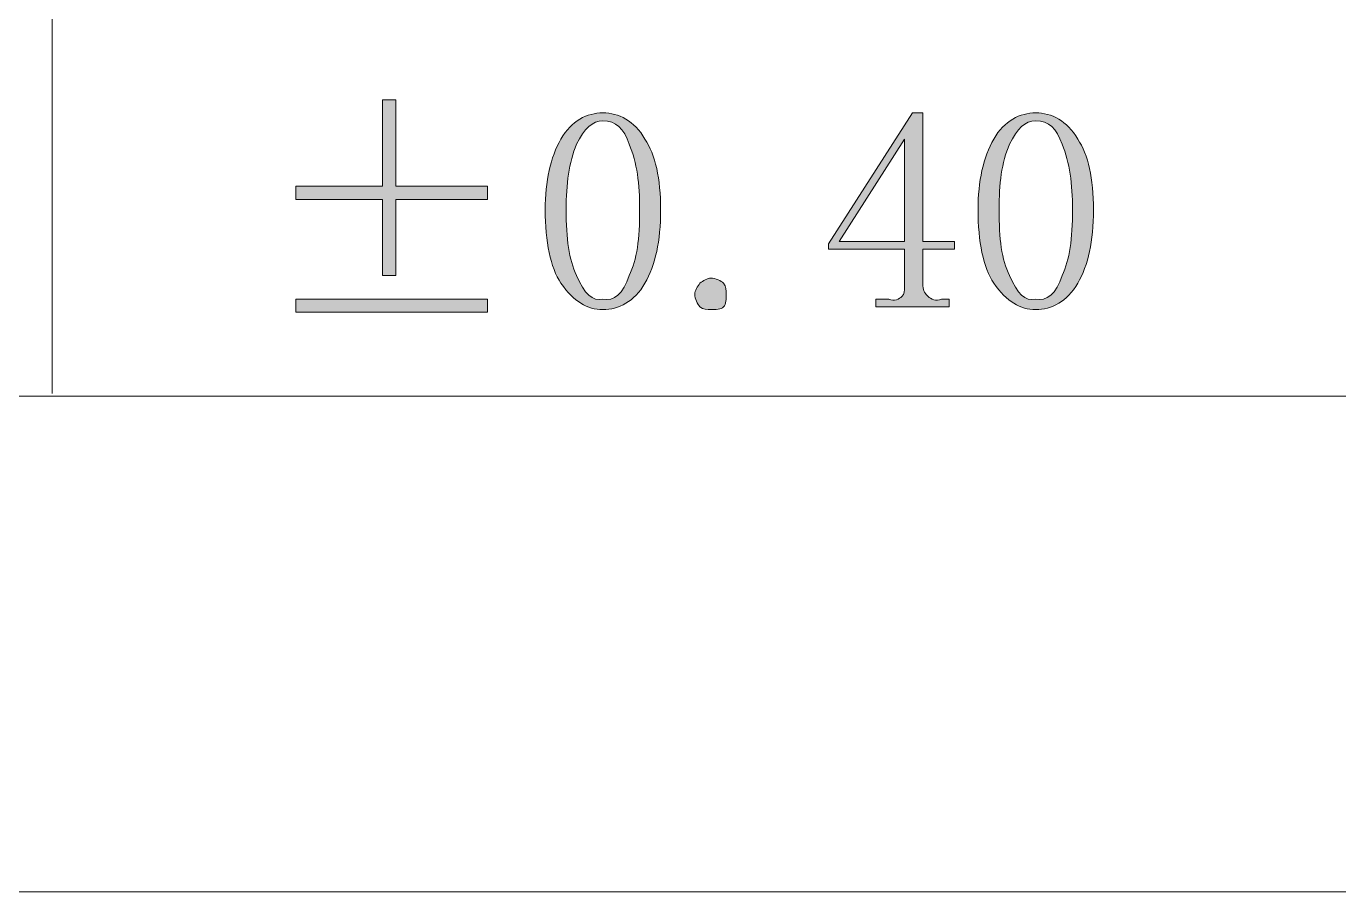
# Model space of a CAD drawing. Header units: millimetres. Extents: x 0 to 297, y 0 to 208.
# Drawn here: x 151.92 to 161.51, y 0.1 to 6.42 of the extents above; entities that cross this region are included whole.
import ezdxf

# ---------------------------------------------------------------- set-up
doc = ezdxf.new("R2010")
doc.units = ezdxf.units.MM

msp = doc.modelspace()

# ---------------------------------------------------------------- hatches: boundary and pattern name
h = msp.add_hatch(color=7)
edge = h.paths.add_edge_path(flags=0)
edge.add_spline(control_points=[(153.888722, 4.42766), (153.888722, 4.42766), (155.287839, 4.42766), (155.287839, 4.42766), (155.287839, 4.42766), (155.287839, 4.331704), (155.287839, 4.331704), (155.287839, 4.331704), (153.888722, 4.331704), (153.888722, 4.331704), (153.888722, 4.331704), (153.888722, 4.42766), (153.888722, 4.42766), (153.888722, 4.42766), (153.888722, 4.42766), (153.888722, 4.42766)], knot_values=[0, 0, 0, 0, 1, 1, 1, 2, 2, 2, 3, 3, 3, 4, 4, 4, 5, 5, 5, 5], degree=3, periodic=1)
edge = h.paths.add_edge_path(flags=0)
edge.add_spline(control_points=[(154.521253, 5.884279), (154.521253, 5.884279), (154.617208, 5.884279), (154.617208, 5.884279), (154.617208, 5.884279), (154.617208, 5.251749), (154.617208, 5.251749), (154.617208, 5.251749), (155.287839, 5.251749), (155.287839, 5.251749), (155.287839, 5.251749), (155.287839, 5.155793), (155.287839, 5.155793), (155.287839, 5.155793), (154.617208, 5.155793), (154.617208, 5.155793), (154.617208, 5.155793), (154.617208, 4.600168), (154.617208, 4.600168), (154.617208, 4.600168), (154.521253, 4.600168), (154.521253, 4.600168), (154.521253, 4.600168), (154.521253, 5.155793), (154.521253, 5.155793), (154.521253, 5.155793), (153.888722, 5.155793), (153.888722, 5.155793), (153.888722, 5.155793), (153.888722, 5.251749), (153.888722, 5.251749), (153.888722, 5.251749), (154.521253, 5.251749), (154.521253, 5.251749), (154.521253, 5.251749), (154.521253, 5.884279), (154.521253, 5.884279), (154.521253, 5.884279), (154.521253, 5.884279), (154.521253, 5.884279)], knot_values=[0, 0, 0, 0, 1, 1, 1, 2, 2, 2, 3, 3, 3, 4, 4, 4, 5, 5, 5, 6, 6, 6, 7, 7, 7, 8, 8, 8, 9, 9, 9, 10, 10, 10, 11, 11, 11, 12, 12, 12, 13, 13, 13, 13], degree=3, periodic=1)
h = msp.add_hatch(color=7)
edge = h.paths.add_edge_path(flags=0)
edge.add_spline(control_points=[(156.130978, 5.730821), (156.054425, 5.730821), (155.996922, 5.673318), (155.939419, 5.558313), (155.881917, 5.424257), (155.862867, 5.270799), (155.862867, 5.07924), (155.862867, 4.868279), (155.881917, 4.715174), (155.939419, 4.600168), (155.996922, 4.46576), (156.054425, 4.408257), (156.130978, 4.42766), (156.207883, 4.408257), (156.284436, 4.46576), (156.322889, 4.600168), (156.380392, 4.715174), (156.399442, 4.868279), (156.399442, 5.07924), (156.399442, 5.270799), (156.380392, 5.424257), (156.322889, 5.558313), (156.284436, 5.673318), (156.226933, 5.730821), (156.130978, 5.730821), (156.130978, 5.730821), (156.130978, 5.730821), (156.130978, 5.730821), (156.130978, 5.730821), (156.130978, 5.730821), (156.130978, 5.730821)], knot_values=[0, 0, 0, 0, 1, 1, 1, 2, 2, 2, 3, 3, 3, 4, 4, 4, 5, 5, 5, 6, 6, 6, 7, 7, 7, 8, 8, 8, 9, 9, 9, 10, 10, 10, 10], degree=3, periodic=1)
edge = h.paths.add_edge_path(flags=0)
edge.add_spline(control_points=[(156.130978, 4.350754), (156.015972, 4.350754), (155.920369, 4.408257), (155.824414, 4.542665), (155.747861, 4.657671), (155.709408, 4.849229), (155.709408, 5.07924), (155.709408, 5.289849), (155.747861, 5.462357), (155.824414, 5.596765), (155.900967, 5.730821), (156.015972, 5.788324), (156.130978, 5.788324), (156.245983, 5.788324), (156.360989, 5.730821), (156.437894, 5.596765), (156.514447, 5.48176), (156.5529, 5.309251), (156.5529, 5.07924), (156.5529, 4.849229), (156.514447, 4.676721), (156.437894, 4.542665), (156.360989, 4.408257), (156.245983, 4.350754), (156.130978, 4.350754), (156.130978, 4.350754), (156.130978, 4.350754), (156.130978, 4.350754), (156.130978, 4.350754), (156.130978, 4.350754), (156.130978, 4.350754)], knot_values=[0, 0, 0, 0, 1, 1, 1, 2, 2, 2, 3, 3, 3, 4, 4, 4, 5, 5, 5, 6, 6, 6, 7, 7, 7, 8, 8, 8, 9, 9, 9, 10, 10, 10, 10], degree=3, periodic=1)
edge = h.paths.add_edge_path(flags=0)
edge.add_spline(control_points=[(157.031972, 4.46576), (157.031972, 4.42766), (157.031972, 4.389207), (157.012922, 4.370157), (156.993519, 4.350754), (156.955419, 4.350754), (156.916967, 4.350754), (156.897917, 4.350754), (156.859464, 4.350754), (156.840414, 4.370157), (156.821011, 4.389207), (156.801961, 4.42766), (156.801961, 4.46576), (156.801961, 4.485163), (156.821011, 4.523263), (156.840414, 4.542665), (156.859464, 4.561715), (156.897917, 4.580765), (156.916967, 4.580765), (156.955419, 4.580765), (156.993519, 4.561715), (157.012922, 4.542665), (157.031972, 4.523263), (157.031972, 4.485163), (157.031972, 4.46576), (157.031972, 4.46576), (157.031972, 4.46576), (157.031972, 4.46576), (157.031972, 4.46576), (157.031972, 4.46576), (157.031972, 4.46576)], knot_values=[0, 0, 0, 0, 1, 1, 1, 2, 2, 2, 3, 3, 3, 4, 4, 4, 5, 5, 5, 6, 6, 6, 7, 7, 7, 8, 8, 8, 9, 9, 9, 10, 10, 10, 10], degree=3, periodic=1)
edge = h.paths.add_edge_path(flags=0)
edge.add_spline(control_points=[(158.469189, 4.523263), (158.469189, 4.485163), (158.488592, 4.46576), (158.507642, 4.44671), (158.526692, 4.42766), (158.565144, 4.408257), (158.603597, 4.42766), (158.603597, 4.42766), (158.6611, 4.42766), (158.6611, 4.42766), (158.6611, 4.42766), (158.6611, 4.370157), (158.6611, 4.370157), (158.6611, 4.370157), (158.124525, 4.370157), (158.124525, 4.370157), (158.124525, 4.370157), (158.124525, 4.42766), (158.124525, 4.42766), (158.124525, 4.42766), (158.220128, 4.42766), (158.220128, 4.42766), (158.258581, 4.408257), (158.296681, 4.42766), (158.316083, 4.44671), (158.335133, 4.46576), (158.335133, 4.485163), (158.335133, 4.523263), (158.335133, 4.523263), (158.335133, 4.791726), (158.335133, 4.791726), (158.335133, 4.791726), (157.779508, 4.791726), (157.779508, 4.791726), (157.779508, 4.791726), (157.779508, 4.830179), (157.779508, 4.830179), (157.779508, 4.830179), (158.392636, 5.788324), (158.392636, 5.788324), (158.392636, 5.788324), (158.469189, 5.788324), (158.469189, 5.788324), (158.469189, 5.788324), (158.469189, 4.849229), (158.469189, 4.849229), (158.469189, 4.849229), (158.6992, 4.849229), (158.6992, 4.849229), (158.6992, 4.849229), (158.6992, 4.791726), (158.6992, 4.791726), (158.6992, 4.791726), (158.469189, 4.791726), (158.469189, 4.791726), (158.469189, 4.791726), (158.469189, 4.523263), (158.469189, 4.523263), (158.469189, 4.523263), (158.469189, 4.523263), (158.469189, 4.523263)], knot_values=[0, 0, 0, 0, 1, 1, 1, 2, 2, 2, 3, 3, 3, 4, 4, 4, 5, 5, 5, 6, 6, 6, 7, 7, 7, 8, 8, 8, 9, 9, 9, 10, 10, 10, 11, 11, 11, 12, 12, 12, 13, 13, 13, 14, 14, 14, 15, 15, 15, 16, 16, 16, 17, 17, 17, 18, 18, 18, 19, 19, 19, 20, 20, 20, 20], degree=3, periodic=1)
edge = h.paths.add_edge_path(flags=0)
edge.add_spline(control_points=[(158.335133, 5.596765), (158.335133, 5.596765), (157.856061, 4.849229), (157.856061, 4.849229), (157.856061, 4.849229), (158.335133, 4.849229), (158.335133, 4.849229), (158.335133, 4.849229), (158.335133, 5.596765), (158.335133, 5.596765), (158.335133, 5.596765), (158.335133, 5.596765), (158.335133, 5.596765), (158.335133, 5.596765), (158.335133, 5.596765), (158.335133, 5.596765)], knot_values=[0, 0, 0, 0, 1, 1, 1, 2, 2, 2, 3, 3, 3, 4, 4, 4, 5, 5, 5, 5], degree=3, periodic=1)
edge = h.paths.add_edge_path(flags=0)
edge.add_spline(control_points=[(159.293278, 5.730821), (159.216725, 5.730821), (159.159222, 5.673318), (159.101719, 5.558313), (159.044217, 5.424257), (159.025167, 5.270799), (159.025167, 5.07924), (159.025167, 4.868279), (159.044217, 4.715174), (159.101719, 4.600168), (159.159222, 4.46576), (159.216725, 4.408257), (159.293278, 4.42766), (159.370183, 4.408257), (159.446736, 4.46576), (159.485189, 4.600168), (159.542692, 4.715174), (159.561742, 4.868279), (159.561742, 5.07924), (159.561742, 5.270799), (159.542692, 5.424257), (159.485189, 5.558313), (159.446736, 5.673318), (159.389233, 5.730821), (159.293278, 5.730821), (159.293278, 5.730821), (159.293278, 5.730821), (159.293278, 5.730821), (159.293278, 5.730821), (159.293278, 5.730821), (159.293278, 5.730821)], knot_values=[0, 0, 0, 0, 1, 1, 1, 2, 2, 2, 3, 3, 3, 4, 4, 4, 5, 5, 5, 6, 6, 6, 7, 7, 7, 8, 8, 8, 9, 9, 9, 10, 10, 10, 10], degree=3, periodic=1)
edge = h.paths.add_edge_path(flags=0)
edge.add_spline(control_points=[(159.293278, 4.350754), (159.178272, 4.350754), (159.082669, 4.408257), (158.986714, 4.542665), (158.910161, 4.657671), (158.871708, 4.849229), (158.871708, 5.07924), (158.871708, 5.289849), (158.910161, 5.462357), (158.986714, 5.596765), (159.063619, 5.730821), (159.178272, 5.788324), (159.293278, 5.788324), (159.408283, 5.788324), (159.523289, 5.730821), (159.600194, 5.596765), (159.676747, 5.48176), (159.7152, 5.309251), (159.7152, 5.07924), (159.7152, 4.849229), (159.676747, 4.676721), (159.600194, 4.542665), (159.523289, 4.408257), (159.408283, 4.350754), (159.293278, 4.350754), (159.293278, 4.350754), (159.293278, 4.350754), (159.293278, 4.350754), (159.293278, 4.350754), (159.293278, 4.350754), (159.293278, 4.350754)], knot_values=[0, 0, 0, 0, 1, 1, 1, 2, 2, 2, 3, 3, 3, 4, 4, 4, 5, 5, 5, 6, 6, 6, 7, 7, 7, 8, 8, 8, 9, 9, 9, 10, 10, 10, 10], degree=3, periodic=1)

# ---------------------------------------------------------------- linework, layer by layer
at = {"color": 7, "lineweight": 15}
for points in [[(152.106489, 26.870324), (152.106489, 3.737626)], [(3.784953, 3.718576), (293.163978, 3.718576)], [(132.557661, 3.718576), (161.497433, 3.718576)], [(0.162631, 0.096254), (296.7863, 0.096254)]]:
    msp.add_lwpolyline(points, dxfattribs=at)
at = {"color": 7, "lineweight": 0}
for points, knots in [([(154.521253, 5.884279), (154.521253, 5.884279), (154.617208, 5.884279), (154.617208, 5.884279), (154.617208, 5.884279), (154.617208, 5.251749), (154.617208, 5.251749), (154.617208, 5.251749), (155.287839, 5.251749), (155.287839, 5.251749), (155.287839, 5.251749), (155.287839, 5.155793), (155.287839, 5.155793), (155.287839, 5.155793), (154.617208, 5.155793), (154.617208, 5.155793), (154.617208, 5.155793), (154.617208, 4.600168), (154.617208, 4.600168), (154.617208, 4.600168), (154.521253, 4.600168), (154.521253, 4.600168), (154.521253, 4.600168), (154.521253, 5.155793), (154.521253, 5.155793), (154.521253, 5.155793), (153.888722, 5.155793), (153.888722, 5.155793), (153.888722, 5.155793), (153.888722, 5.251749), (153.888722, 5.251749), (153.888722, 5.251749), (154.521253, 5.251749), (154.521253, 5.251749), (154.521253, 5.251749), (154.521253, 5.884279), (154.521253, 5.884279), (154.521253, 5.884279), (154.521253, 5.884279), (154.521253, 5.884279)], [0, 0, 0, 0, 1, 1, 1, 2, 2, 2, 3, 3, 3, 4, 4, 4, 5, 5, 5, 6, 6, 6, 7, 7, 7, 8, 8, 8, 9, 9, 9, 10, 10, 10, 11, 11, 11, 12, 12, 12, 13, 13, 13, 13]), ([(156.130978, 4.350754), (156.015972, 4.350754), (155.920369, 4.408257), (155.824414, 4.542665), (155.747861, 4.657671), (155.709408, 4.849229), (155.709408, 5.07924), (155.709408, 5.289849), (155.747861, 5.462357), (155.824414, 5.596765), (155.900967, 5.730821), (156.015972, 5.788324), (156.130978, 5.788324), (156.245983, 5.788324), (156.360989, 5.730821), (156.437894, 5.596765), (156.514447, 5.48176), (156.5529, 5.309251), (156.5529, 5.07924), (156.5529, 4.849229), (156.514447, 4.676721), (156.437894, 4.542665), (156.360989, 4.408257), (156.245983, 4.350754), (156.130978, 4.350754), (156.130978, 4.350754), (156.130978, 4.350754), (156.130978, 4.350754), (156.130978, 4.350754), (156.130978, 4.350754), (156.130978, 4.350754)], [0, 0, 0, 0, 1, 1, 1, 2, 2, 2, 3, 3, 3, 4, 4, 4, 5, 5, 5, 6, 6, 6, 7, 7, 7, 8, 8, 8, 9, 9, 9, 10, 10, 10, 10]), ([(158.469189, 4.523263), (158.469189, 4.485163), (158.488592, 4.46576), (158.507642, 4.44671), (158.526692, 4.42766), (158.565144, 4.408257), (158.603597, 4.42766), (158.603597, 4.42766), (158.6611, 4.42766), (158.6611, 4.42766), (158.6611, 4.42766), (158.6611, 4.370157), (158.6611, 4.370157), (158.6611, 4.370157), (158.124525, 4.370157), (158.124525, 4.370157), (158.124525, 4.370157), (158.124525, 4.42766), (158.124525, 4.42766), (158.124525, 4.42766), (158.220128, 4.42766), (158.220128, 4.42766), (158.258581, 4.408257), (158.296681, 4.42766), (158.316083, 4.44671), (158.335133, 4.46576), (158.335133, 4.485163), (158.335133, 4.523263), (158.335133, 4.523263), (158.335133, 4.791726), (158.335133, 4.791726), (158.335133, 4.791726), (157.779508, 4.791726), (157.779508, 4.791726), (157.779508, 4.791726), (157.779508, 4.830179), (157.779508, 4.830179), (157.779508, 4.830179), (158.392636, 5.788324), (158.392636, 5.788324), (158.392636, 5.788324), (158.469189, 5.788324), (158.469189, 5.788324), (158.469189, 5.788324), (158.469189, 4.849229), (158.469189, 4.849229), (158.469189, 4.849229), (158.6992, 4.849229), (158.6992, 4.849229), (158.6992, 4.849229), (158.6992, 4.791726), (158.6992, 4.791726), (158.6992, 4.791726), (158.469189, 4.791726), (158.469189, 4.791726), (158.469189, 4.791726), (158.469189, 4.523263), (158.469189, 4.523263), (158.469189, 4.523263), (158.469189, 4.523263), (158.469189, 4.523263)], [0, 0, 0, 0, 1, 1, 1, 2, 2, 2, 3, 3, 3, 4, 4, 4, 5, 5, 5, 6, 6, 6, 7, 7, 7, 8, 8, 8, 9, 9, 9, 10, 10, 10, 11, 11, 11, 12, 12, 12, 13, 13, 13, 14, 14, 14, 15, 15, 15, 16, 16, 16, 17, 17, 17, 18, 18, 18, 19, 19, 19, 20, 20, 20, 20]), ([(159.293278, 4.350754), (159.178272, 4.350754), (159.082669, 4.408257), (158.986714, 4.542665), (158.910161, 4.657671), (158.871708, 4.849229), (158.871708, 5.07924), (158.871708, 5.289849), (158.910161, 5.462357), (158.986714, 5.596765), (159.063619, 5.730821), (159.178272, 5.788324), (159.293278, 5.788324), (159.408283, 5.788324), (159.523289, 5.730821), (159.600194, 5.596765), (159.676747, 5.48176), (159.7152, 5.309251), (159.7152, 5.07924), (159.7152, 4.849229), (159.676747, 4.676721), (159.600194, 4.542665), (159.523289, 4.408257), (159.408283, 4.350754), (159.293278, 4.350754), (159.293278, 4.350754), (159.293278, 4.350754), (159.293278, 4.350754), (159.293278, 4.350754), (159.293278, 4.350754), (159.293278, 4.350754)], [0, 0, 0, 0, 1, 1, 1, 2, 2, 2, 3, 3, 3, 4, 4, 4, 5, 5, 5, 6, 6, 6, 7, 7, 7, 8, 8, 8, 9, 9, 9, 10, 10, 10, 10]), ([(156.130978, 5.730821), (156.054425, 5.730821), (155.996922, 5.673318), (155.939419, 5.558313), (155.881917, 5.424257), (155.862867, 5.270799), (155.862867, 5.07924), (155.862867, 4.868279), (155.881917, 4.715174), (155.939419, 4.600168), (155.996922, 4.46576), (156.054425, 4.408257), (156.130978, 4.42766), (156.207883, 4.408257), (156.284436, 4.46576), (156.322889, 4.600168), (156.380392, 4.715174), (156.399442, 4.868279), (156.399442, 5.07924), (156.399442, 5.270799), (156.380392, 5.424257), (156.322889, 5.558313), (156.284436, 5.673318), (156.226933, 5.730821), (156.130978, 5.730821), (156.130978, 5.730821), (156.130978, 5.730821), (156.130978, 5.730821), (156.130978, 5.730821), (156.130978, 5.730821), (156.130978, 5.730821)], [0, 0, 0, 0, 1, 1, 1, 2, 2, 2, 3, 3, 3, 4, 4, 4, 5, 5, 5, 6, 6, 6, 7, 7, 7, 8, 8, 8, 9, 9, 9, 10, 10, 10, 10]), ([(159.293278, 5.730821), (159.216725, 5.730821), (159.159222, 5.673318), (159.101719, 5.558313), (159.044217, 5.424257), (159.025167, 5.270799), (159.025167, 5.07924), (159.025167, 4.868279), (159.044217, 4.715174), (159.101719, 4.600168), (159.159222, 4.46576), (159.216725, 4.408257), (159.293278, 4.42766), (159.370183, 4.408257), (159.446736, 4.46576), (159.485189, 4.600168), (159.542692, 4.715174), (159.561742, 4.868279), (159.561742, 5.07924), (159.561742, 5.270799), (159.542692, 5.424257), (159.485189, 5.558313), (159.446736, 5.673318), (159.389233, 5.730821), (159.293278, 5.730821), (159.293278, 5.730821), (159.293278, 5.730821), (159.293278, 5.730821), (159.293278, 5.730821), (159.293278, 5.730821), (159.293278, 5.730821)], [0, 0, 0, 0, 1, 1, 1, 2, 2, 2, 3, 3, 3, 4, 4, 4, 5, 5, 5, 6, 6, 6, 7, 7, 7, 8, 8, 8, 9, 9, 9, 10, 10, 10, 10]), ([(158.335133, 5.596765), (158.335133, 5.596765), (157.856061, 4.849229), (157.856061, 4.849229), (157.856061, 4.849229), (158.335133, 4.849229), (158.335133, 4.849229), (158.335133, 4.849229), (158.335133, 5.596765), (158.335133, 5.596765), (158.335133, 5.596765), (158.335133, 5.596765), (158.335133, 5.596765), (158.335133, 5.596765), (158.335133, 5.596765), (158.335133, 5.596765)], [0, 0, 0, 0, 1, 1, 1, 2, 2, 2, 3, 3, 3, 4, 4, 4, 5, 5, 5, 5]), ([(157.031972, 4.46576), (157.031972, 4.42766), (157.031972, 4.389207), (157.012922, 4.370157), (156.993519, 4.350754), (156.955419, 4.350754), (156.916967, 4.350754), (156.897917, 4.350754), (156.859464, 4.350754), (156.840414, 4.370157), (156.821011, 4.389207), (156.801961, 4.42766), (156.801961, 4.46576), (156.801961, 4.485163), (156.821011, 4.523263), (156.840414, 4.542665), (156.859464, 4.561715), (156.897917, 4.580765), (156.916967, 4.580765), (156.955419, 4.580765), (156.993519, 4.561715), (157.012922, 4.542665), (157.031972, 4.523263), (157.031972, 4.485163), (157.031972, 4.46576), (157.031972, 4.46576), (157.031972, 4.46576), (157.031972, 4.46576), (157.031972, 4.46576), (157.031972, 4.46576), (157.031972, 4.46576)], [0, 0, 0, 0, 1, 1, 1, 2, 2, 2, 3, 3, 3, 4, 4, 4, 5, 5, 5, 6, 6, 6, 7, 7, 7, 8, 8, 8, 9, 9, 9, 10, 10, 10, 10]), ([(153.888722, 4.42766), (153.888722, 4.42766), (155.287839, 4.42766), (155.287839, 4.42766), (155.287839, 4.42766), (155.287839, 4.331704), (155.287839, 4.331704), (155.287839, 4.331704), (153.888722, 4.331704), (153.888722, 4.331704), (153.888722, 4.331704), (153.888722, 4.42766), (153.888722, 4.42766), (153.888722, 4.42766), (153.888722, 4.42766), (153.888722, 4.42766)], [0, 0, 0, 0, 1, 1, 1, 2, 2, 2, 3, 3, 3, 4, 4, 4, 5, 5, 5, 5])]:
    msp.add_open_spline(points, degree=3, knots=knots, dxfattribs=at)

doc.saveas('drawing.dxf')
